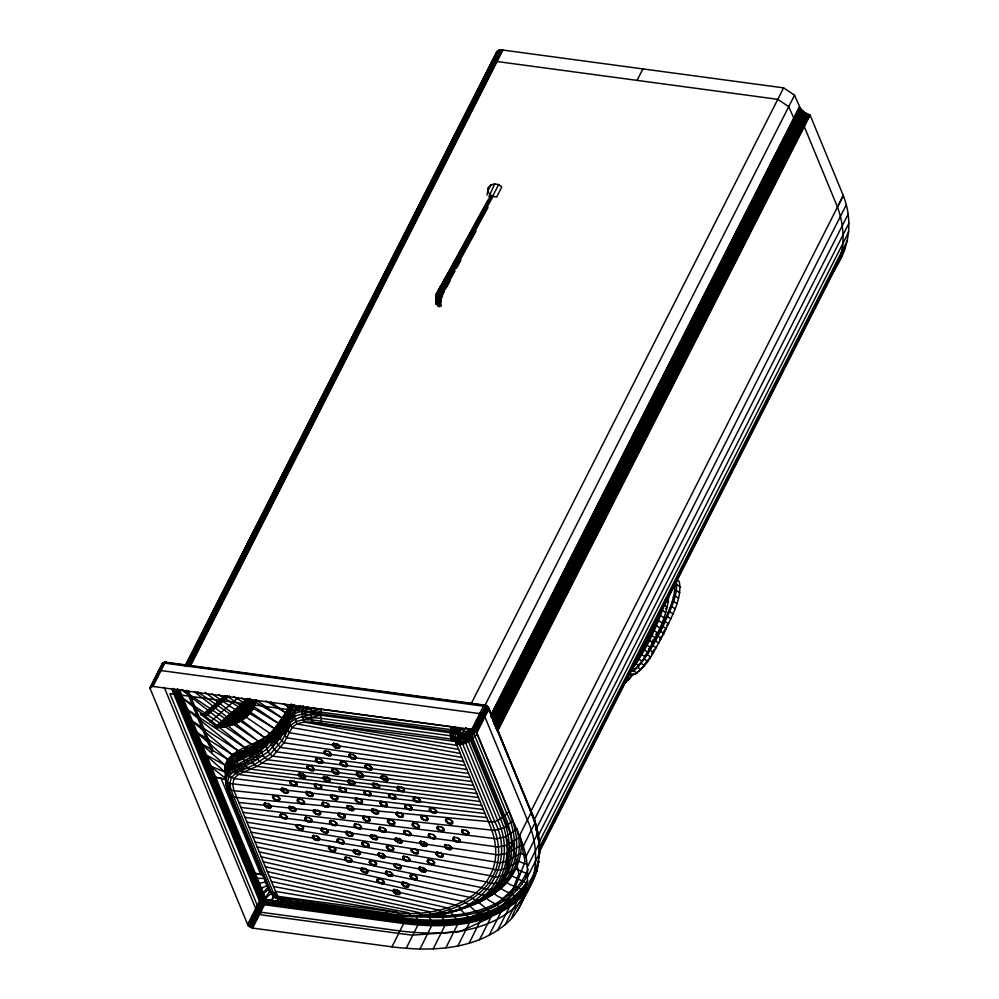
<?xml version="1.0" encoding="UTF-8"?>
<svg xmlns="http://www.w3.org/2000/svg" width="999" height="999" viewBox="0 0 999 999"><rect width="100%" height="100%" fill="white"/><g stroke="black" fill="none" stroke-linecap="round" stroke-linejoin="round"><path stroke-width="1.5" d="M470.204 777.497L276.923 751.922C259.515 737.012 285.002 719.268 289.91 704.819M481.78 805.544L238.299 774.412C227.847 772.452 232.193 761.55 231.768 754.32L190.572 719.904L238.049 750.761C266.533 752.384 279.383 723.651 294.73 705.306M538.811 853.034L836.188 266.845C850.087 245.816 852.622 218.931 843.293 195.579L810.114 115.147L804.744 112.625L800.624 108.941L794.542 95.192L783.603 87.862L502.897 50.062L498.101 50.624L496.191 53.534M460.289 753.458L296.878 723.925L294.405 716.171L296.266 705.806L290.447 709.54L289.186 714.547L289.51 722.789L292.008 727.634L461.938 757.467M521.191 839.185C523.364 863.498 508.716 889.122 485.439 897.527C457.18 915.546 422.177 919.492 389.473 914.909L284.802 900.823L277.135 898.526L273.177 895.866L270.654 892.819L269.967 889.772L268.981 889.809L268.294 888.386L228.646 792.307L226.061 785.164L225.112 765.222C233.017 744.567 262.013 746.453 274.313 728.421L226.798 696.066M450.049 281.131L445.454 289.098L442.969 287.113L439.86 287.275L436.301 294.043L435.701 297.789L437.887 291.296L487.887 200.187M525.861 856.792L537.699 833.466L535.239 822.252L488.711 707.816L486.038 706.418L486.613 705.644L487.537 706.368L487.225 707.679L475.387 731.018L476.848 732.829L519.355 835.876C532.504 864.709 531.193 903.183 505.232 924.574C473.938 950.261 430.344 951.61 391.958 946.852L252.66 928.096L248.102 925.586L150.237 688.848L150.275 687.237L162.113 663.898L164.161 662.325L166.895 662.687L162.737 663.186L162.075 665.509M289.81 712.062C281.768 727.834 270.567 742.307 255.432 751.835C244.068 760.301 220.667 763.76 226.124 782.929L225.175 778.321L227.372 767.794L227.385 759.203L195.28 731.318L231.768 754.32L250.599 751.148L255.919 749.687L266.533 741.733L279.47 727.672L289.81 712.062L300.349 705.606M453.871 741.246L454.607 736.937L458.703 728.196L464.135 730.481L467.819 734.302L502.509 817.182C512.437 839.797 512.774 868.755 495.354 887.886C482.13 902.459 462.912 908.903 444.38 913.76L410.964 916.133L408.379 912.661L273.464 886.438M458.641 749.45L303.933 722.065L301.923 714.16L303.284 706.181L295.629 708.341M466.908 769.48L283.991 742.769C275.487 736.588 279.608 726.211 282.43 718.256L255.806 699.675M465.247 765.484L286.925 737.849C279.046 731.143 283.354 720.891 285.677 712.712L270.667 702.01M284.653 704.145L288.399 706.905C286.551 715.346 282.33 725.474 289.435 732.717L463.598 761.475M483.429 809.552L234.128 778.583L229.033 776.323L226.848 772.289L250.599 760.264L266.82 749.15L279.096 735.439L288.898 719.942L294.405 716.171L301.923 714.16L320.367 715.172L451.785 732.954L458.703 728.196L453.621 727.185L451.511 735.976L452.422 741.046M277.31 895.778L275.637 896.29L275.512 897.601L279.358 899.4L276.423 897.214L273.439 893.106L231.006 790.122L229.758 783.491L231.306 777.734L235.527 773.363L254.308 764.697L270.329 754.133L281.88 740.684L290.572 725.411L295.654 721.678L320.367 715.172L321.403 709.34L453.621 727.185L450.574 729.607L450.324 735.739L451.698 740.946M538.948 857.617L538.886 850.536M526.823 885.913C538.161 869.979 542.957 850.748 537.699 831.705C535.826 824.425 534.115 816.832 530.644 810.189L488.124 707.13L486.038 706.418L485.876 705.306L484.577 705.057L483.553 706.056L471.715 729.382L152.959 686.463L150.275 687.237M480.132 801.535L244.568 771.802C234.503 769.105 237.587 758.328 238.049 750.761L185.864 708.491L245.23 747.951C268.369 745.741 281.855 723.039 291.633 704.357L290.447 709.54M263.274 861.737L456.331 905.194C465.309 913.273 476.798 900.661 485.439 897.527C513.136 880.619 517.769 842.919 504.595 815.309L471.79 735.851L469.917 731.718L466.096 727.659L455.332 741.445L321.815 723.463C311.925 722.09 299.85 719.692 292.008 727.634L283.991 742.769L272.789 756.143L256.893 766.37L238.299 774.412L234.128 778.583L232.642 784.178L233.966 790.696L277.535 896.315L385.839 910.901C442.819 923.251 519.967 891.32 488.386 821.565L455.332 741.445M294.405 716.171L280.207 738.174L268.281 751.748L252.16 762.612L233.267 771.777L229.033 776.323L227.422 782.205L226.885 787.224L228.646 792.307L269.193 890.359L270.654 892.819L272.602 893.63M259.191 851.86L470.916 897.639L475.399 899.949L480.681 899.674C507.679 883.104 513.461 846.365 500.449 819.055L468.506 741.62C465.771 734.09 458.129 730.356 450.574 729.607L320.704 712.112L302.085 711.313L294.468 713.373L288.798 717.132L274.713 737.537L260.964 750.449L249.75 757.804L227.048 770.017C224.325 777.846 225.949 786.85 229.545 794.28L233.803 797.015L236.775 797.539L488.386 821.565C497.077 823.75 503.021 816.495 509.053 811.712L476.086 731.743L466.246 732.342L459.515 739.735L455.556 741.982M278.284 898.351L277.922 901.11L279.395 898.7M631.967 668.418L638.985 659.14L642.295 661.413C653.908 640.297 668.206 617.782 668.818 593.306M632.817 671.415C645.354 659.303 653.309 643.344 661.176 627.996C667.045 613.848 675.786 599.113 674.775 583.503M629.982 671.827L633.716 670.804L637.025 673.076L632.055 674.45L630.207 675.948C647.764 669.492 654.62 648.488 663.935 633.616C670.816 617.157 682.517 599.75 679.258 581.406L677.047 579.895M490.884 184.977L487.899 190.846L489.46 194.068L492.669 196.328L496.678 197.015L501.823 186.863L498.613 184.603L494.605 183.916L490.884 184.977L488.424 187.512L487.025 195.092M478.471 797.527L250.899 769.23C241.234 765.933 243.768 755.519 245.23 747.951L181.156 697.09L251.998 744.767L262.762 741.595M285.015 735.714L288.898 719.942L294.468 713.373M256.131 699.899C252.959 718.406 231.88 728.433 214.947 727.347C219.031 726.922 192.52 709.178 202.872 714.797L225.349 695.716M487.837 190.347L488.424 187.512M488.873 196.903L494.605 183.916M225.175 778.321L227.422 782.205L229.758 783.491L228.584 788.935L229.545 794.28M314.673 707.854L311.7 708.391L311.101 711.088L311.064 717.082L312.587 722.215L456.98 745.441M450.237 732.654L456.106 727.647L452.959 736.388L453.146 741.146M287.749 730.544L289.51 722.789C298.414 716.221 310.115 714.697 320.704 712.112M290.734 704.283C283.291 718.756 274.375 735.301 258.304 741.208C255.182 748.763 253.471 758.915 262.55 763.224L475.162 789.522M536.975 868.056L538.661 860.701C537.574 876.135 527.897 889.397 521.59 903.133M538.661 862.587L538.873 861.675M533.978 876.46L536.638 869.53L536.625 871.453L524.787 894.779M527.684 876.598L539.522 853.258L539.522 851.423M527.36 866.87L539.198 843.531L539.198 841.732L539.522 853.258M536.838 870.529L533.641 878.87L517.245 910.913M473.514 785.514L267.857 759.814C259.178 755.182 260.115 744.767 264.136 737.287L205.294 692.457M450.574 729.607L451.286 726.822M283.516 733.166C285.127 721.353 291.596 710.339 303.284 706.181M487.787 706.593L488.673 709.49L476.848 732.829M227.997 788.898L226.061 785.164L225.861 780.419L227.497 774.45L231.706 769.779L248.252 767.744M255.919 749.687C245.542 758.029 223.776 759.914 225.999 777.322M280.207 738.174L285.264 722.24L289.186 714.547L294.98 710.838L308.179 706.992M241.77 698.139L278.634 723.501L274.812 734.952L270.492 742.145M161.888 664.635L163.299 662.687L166.383 662.212M256.518 747.589C245.442 755.831 223.439 758.091 225.899 776.31L225.112 765.222C232.655 750.224 251.848 750.062 263.449 739.447M663.598 606.306C656.106 629.432 645.067 651.56 630.681 671.191M468.556 773.488L280.657 747.464L276.548 742.956L282.143 727.572M268.356 803.883L264.847 802.996L263.998 805.082L266.77 807.654L270.417 808.154L271.266 806.068L268.494 803.483M276.935 796.403L273.426 795.516L272.577 797.614L275.349 800.187L278.996 800.674L279.857 798.588L277.073 796.016M285.514 788.935L282.018 788.049L281.156 790.134L283.941 792.707L287.575 793.206L288.436 791.121L285.652 788.536M294.093 781.455L290.597 780.569L289.735 782.667L292.52 785.239L296.154 785.726L297.015 783.641L294.23 781.068M284.478 814.684L280.969 813.798L280.12 815.883L282.892 818.456L286.538 818.943L287.387 816.857L284.615 814.285M302.672 773.988L299.176 773.101L298.314 775.187L301.099 777.759L304.732 778.258L305.594 776.161L302.809 773.588M293.057 807.204L289.548 806.318L288.699 808.403L291.471 810.988L295.117 811.475L295.966 809.39L293.194 806.817M311.251 766.508L307.754 765.621L306.893 767.719L309.678 770.291L313.311 770.778L314.173 768.693L311.388 766.121M301.636 799.737L298.127 798.85L297.277 800.936L300.05 803.508L303.696 803.995L304.545 801.91L301.773 799.337M319.842 759.04L316.333 758.154L315.472 760.239L318.256 762.811L321.89 763.311L322.752 761.213L319.967 758.641M310.214 792.257L306.705 791.37L305.856 793.456L308.641 796.041L312.275 796.528L313.137 794.442L310.352 791.87M300.599 825.474L297.09 824.6L296.228 826.685L299.013 829.257L302.66 829.744L303.509 827.659L300.724 825.087M328.421 751.56L324.912 750.674L324.051 752.759L326.835 755.344L330.469 755.831L331.331 753.745L328.546 751.173M318.793 784.777L315.297 783.903L314.435 785.988L317.22 788.561L320.854 789.048L321.715 786.962L318.931 784.39M309.178 818.006L305.669 817.12L304.82 819.205L307.592 821.79L311.238 822.277L312.088 820.191L309.315 817.607M337 744.093L333.491 743.206L332.63 745.291L335.414 747.864L339.061 748.363L339.91 746.265L337.125 743.693M327.372 777.309L323.876 776.423L323.014 778.508L325.799 781.093L329.433 781.58L330.294 779.495L327.51 776.922M317.757 810.526L314.248 809.652L313.399 811.737L316.171 814.31L319.817 814.797L320.667 812.711L317.894 810.139M335.951 769.829L332.455 768.955L331.593 771.041L334.378 773.613L338.012 774.1L338.873 772.015L336.089 769.442M326.336 803.059L322.827 802.172L321.978 804.257L324.75 806.842L328.396 807.329L329.245 805.244L326.473 802.659M316.72 836.275L313.211 835.401L312.35 837.487L315.135 840.059L318.768 840.546L319.63 838.461L316.845 835.888M344.543 762.362L341.034 761.475L340.172 763.561L342.957 766.146L346.591 766.633L347.452 764.547L344.667 761.975M334.915 795.579L331.406 794.704L330.557 796.79L333.341 799.362L336.975 799.849L337.837 797.764L335.052 795.192M325.299 828.808L321.79 827.921L320.929 830.007L323.713 832.579L327.347 833.079L328.209 830.993L325.424 828.408M353.122 754.882L349.613 754.008L348.751 756.093L351.536 758.666L355.169 759.153L356.031 757.067L353.246 754.495M343.494 788.111L339.997 787.224L339.136 789.31L341.92 791.895L345.554 792.382L346.416 790.296L343.631 787.712M333.878 821.328L330.369 820.454L329.508 822.539L332.292 825.112L335.939 825.599L336.788 823.513L334.016 820.941M352.073 780.631L348.576 779.757L347.714 781.842L350.499 784.415L354.133 784.902L354.995 782.816L352.21 780.244M342.457 813.86L338.948 812.974L338.099 815.059L340.871 817.632L344.518 818.131L345.367 816.046L342.595 813.461M332.829 847.077L329.333 846.19L328.471 848.288L331.256 850.861L334.89 851.348L335.751 849.262L332.967 846.69M360.651 773.164L357.155 772.277L356.293 774.362L359.078 776.947L362.712 777.434L363.574 775.349L360.789 772.764M351.036 806.38L347.527 805.506L346.678 807.592L349.45 810.164L353.097 810.651L353.946 808.566L351.173 805.993M341.421 839.61L337.912 838.723L337.05 840.808L339.835 843.381L343.469 843.88L344.33 841.782L341.546 839.21M369.23 765.684L365.734 764.809L364.872 766.895L367.657 769.467L371.291 769.954L372.152 767.869L369.368 765.296M359.615 798.913L356.106 798.026L355.257 800.112L358.029 802.684L361.675 803.184L362.537 801.098L359.752 798.513M350 832.13L346.491 831.243L345.629 833.328L348.414 835.913L352.048 836.4L352.909 834.315L350.125 831.742M368.194 791.433L364.697 790.559L363.836 792.644L366.621 795.216L370.254 795.704L371.116 793.618L368.331 791.046M358.579 824.662L355.07 823.775L354.208 825.861L356.993 828.433L360.639 828.933L361.488 826.835L358.716 824.262M348.951 857.879L345.454 856.992L344.593 859.078L347.377 861.662L351.011 862.149L351.873 860.064L349.088 857.492M376.773 783.965L373.276 783.079L372.415 785.164L375.199 787.736L378.833 788.236L379.695 786.151L376.91 783.566M367.157 817.182L363.648 816.295L362.799 818.381L365.572 820.966L369.218 821.453L370.067 819.367L367.295 816.795M357.53 850.399L354.033 849.525L353.171 851.61L355.956 854.182L359.59 854.669L360.452 852.584L357.667 850.012M385.352 776.485L381.855 775.599L380.994 777.697L383.778 780.269L387.412 780.756L388.274 778.671L385.489 776.098M375.736 809.714L372.227 808.828L371.378 810.913L374.15 813.486L377.797 813.985L378.646 811.887L375.874 809.315M366.121 842.931L362.612 842.045L361.75 844.13L364.535 846.715L368.169 847.202L369.031 845.117L366.246 842.544M384.315 802.234L380.806 801.348L379.957 803.433L382.729 806.018L386.376 806.505L387.237 804.42L384.453 801.847M374.7 835.451L371.191 834.577L370.329 836.663L373.114 839.235L376.748 839.722L377.61 837.637L374.825 835.064M365.072 868.68L361.576 867.794L360.714 869.879L363.499 872.464L367.132 872.951L367.994 870.866L365.209 868.281M392.894 794.767L389.398 793.88L388.536 795.966L391.321 798.538L394.955 799.025L395.816 796.94L393.032 794.367M383.279 827.984L379.77 827.097L378.908 829.182L381.693 831.767L385.339 832.254L386.188 830.169L383.404 827.597M373.651 861.2L370.154 860.326L369.293 862.412L372.078 864.984L375.711 865.471L376.573 863.386L373.788 860.813M401.473 787.287L397.977 786.4L397.115 788.486L399.9 791.071L403.534 791.558L404.395 789.472L401.61 786.9M391.858 820.504L388.349 819.63L387.5 821.715L390.272 824.287L393.918 824.774L394.767 822.689L391.995 820.117M382.23 853.733L378.733 852.846L377.872 854.932L380.656 857.517L384.29 858.004L385.152 855.918L382.367 853.333M400.437 813.036L396.928 812.15L396.079 814.235L398.851 816.82L402.497 817.307L403.346 815.221L400.574 812.637M390.821 846.253L387.312 845.379L386.451 847.464L389.235 850.037L392.869 850.524L393.731 848.438L390.946 845.866M381.193 879.482L377.684 878.596L376.835 880.681L379.62 883.253L383.254 883.753L384.116 881.667L381.331 879.083M409.016 805.556L405.507 804.682L404.657 806.767L407.43 809.34L411.076 809.827L411.925 807.741L409.153 805.169M399.4 838.785L395.891 837.899L395.03 839.984L397.814 842.569L401.448 843.056L402.31 840.971L399.525 838.386M389.772 872.002L386.276 871.128L385.414 873.213L388.199 875.786L391.833 876.273L392.694 874.187L389.91 871.615M417.594 798.089L414.086 797.202L413.236 799.287L416.021 801.872L419.655 802.359L420.517 800.274L417.732 797.689M407.979 831.305L404.47 830.431L403.608 832.517L406.393 835.089L410.04 835.576L410.889 833.491L408.104 830.918M398.351 864.535L394.855 863.648L393.993 865.733L396.778 868.306L400.412 868.805L401.273 866.72L398.489 864.135M416.558 823.838L413.049 822.951L412.2 825.037L414.972 827.622L418.618 828.109L419.468 826.023L416.695 823.438M406.93 857.055L403.434 856.18L402.572 858.266L405.357 860.838L408.991 861.325L409.852 859.24L407.068 856.667M397.315 890.284L393.806 889.397L392.957 891.483L395.729 894.055L399.375 894.555L400.224 892.457L397.452 889.884M425.137 816.358L421.628 815.484L420.779 817.569L423.551 820.142L427.197 820.629L428.047 818.543L425.274 815.971M415.509 849.587L412.013 848.7L411.151 850.786L413.936 853.358L417.57 853.858L418.431 851.772L415.646 849.187M405.894 882.804L402.385 881.917L401.536 884.003L404.32 886.588L407.954 887.075L408.816 884.989L406.031 882.417M433.716 808.89L430.207 808.004L429.358 810.089L432.13 812.662L435.776 813.161L436.625 811.076L433.853 808.491M424.1 842.107L420.591 841.22L419.73 843.318L422.515 845.891L426.148 846.378L427.01 844.292L424.225 841.72M414.473 875.336L410.976 874.45L410.114 876.535L412.899 879.108L416.533 879.607L417.395 877.509L414.61 874.937M432.679 834.64L429.17 833.753L428.309 835.838L431.093 838.411L434.727 838.91L435.589 836.825L432.804 834.24M423.052 867.856L419.555 866.97L418.693 869.055L421.478 871.64L425.112 872.127L425.974 870.042L423.189 867.469M441.258 827.16L437.749 826.273L436.888 828.371L439.672 830.943L443.319 831.43L444.168 829.345L441.396 826.772M431.63 860.389L428.134 859.502L427.272 861.588L430.057 864.16L433.691 864.647L434.553 862.562L431.768 859.989M449.837 819.692L446.328 818.805L445.479 820.891L448.251 823.463L451.898 823.963L452.747 821.877L449.975 819.292M440.209 852.909L436.713 852.022L435.851 854.108L438.636 856.692L442.27 857.179L443.131 855.094L440.347 852.522M448.801 845.441L445.292 844.555L444.43 846.64L447.215 849.212L450.849 849.699L451.71 847.614L448.926 845.042M457.38 837.961L453.871 837.075L453.009 839.16L455.794 841.745L459.428 842.232L460.289 840.147L457.505 837.574M465.959 830.494L462.45 829.607L461.588 831.692L464.373 834.265L468.019 834.752L468.868 832.666L466.096 830.094M273.102 896.203L271.691 900.274L274.5 896.965M637.125 660.639L650.049 637.025L660.514 611.775L662.362 610.277L665.671 612.549M272.552 747.489L278.609 732.679M276.423 893.618L270.954 891.982L268.294 888.386L269.056 887.961L268.981 889.809L271.74 894.292L274.625 896.69L277.135 898.526L278.259 896.415M227.372 767.794L225.749 771.615L226.049 777.122M454.607 741.345L461.451 729.133L453.621 733.441L451.785 732.954M266.77 807.654L267.195 806.705M275.349 800.187L275.774 799.225M283.941 792.707L284.353 791.757M292.52 785.239L292.932 784.277M282.892 818.456L283.316 817.507M301.099 777.759L301.511 776.81M291.471 810.988L291.895 810.027M309.678 770.291L310.102 769.33M300.05 803.508L300.474 802.559M318.256 762.811L318.681 761.862M308.641 796.041L309.053 795.079M326.835 755.344L327.26 754.382M299.013 829.257L299.438 828.296M317.22 788.561L317.632 787.612M335.414 747.864L335.839 746.915M307.592 821.79L308.017 820.828M325.799 781.093L326.211 780.132M316.171 814.31L316.596 813.348M334.378 773.613L334.802 772.652M324.75 806.842L325.174 805.881M342.957 766.146L343.381 765.184M315.135 840.059L315.559 839.098M333.341 799.362L333.753 798.401M351.536 758.666L351.96 757.704M323.713 832.579L324.138 831.63M341.92 791.895L342.332 790.933M332.292 825.112L332.717 824.15M350.499 784.415L350.911 783.453M340.871 817.632L341.296 816.683M359.078 776.947L359.49 775.986M331.256 850.861L331.68 849.899M349.45 810.164L349.875 809.202M367.657 769.467L368.082 768.506M339.835 843.381L340.259 842.432M358.029 802.684L358.454 801.735M348.414 835.913L348.838 834.952M366.621 795.216L367.033 794.255M356.993 828.433L357.417 827.484M375.199 787.736L375.612 786.787M347.377 861.662L347.789 860.701M365.572 820.966L365.996 820.004M383.778 780.269L384.19 779.307M355.956 854.182L356.381 853.233M374.15 813.486L374.575 812.537M364.535 846.715L364.96 845.753M382.729 806.018L383.154 805.057M373.114 839.235L373.539 838.273M391.321 798.538L391.733 797.589M363.499 872.464L363.911 871.503M381.693 831.767L382.118 830.806M399.9 791.071L400.312 790.109M372.078 864.984L372.49 864.023M390.272 824.287L390.696 823.326M380.656 857.517L381.081 856.555M398.851 816.82L399.275 815.858M389.235 850.037L389.66 849.075M407.43 809.34L407.854 808.378M379.62 883.253L380.032 882.304M397.814 842.569L398.239 841.608M416.021 801.872L416.433 800.911M388.199 875.786L388.611 874.824M406.393 835.089L406.818 834.128M396.778 868.306L397.19 867.357M414.972 827.622L415.397 826.66M405.357 860.838L405.781 859.877M423.551 820.142L423.976 819.18M395.729 894.055L396.153 893.106M413.936 853.358L414.36 852.409M432.13 812.662L432.555 811.712M404.32 886.588L404.732 885.626M422.515 845.891L422.939 844.929M412.899 879.108L413.311 878.158M431.093 838.411L431.518 837.462M421.478 871.64L421.89 870.678M439.672 830.943L440.097 829.982M430.057 864.16L430.469 863.211M448.251 823.463L448.676 822.514M438.636 856.692L439.061 855.731M447.215 849.212L447.639 848.263M455.794 841.745L456.218 840.783M464.373 834.265L464.797 833.316M414.435 916.083C454.957 920.554 508.329 914.872 528.146 873.576M424.1 915.571C462.562 918.368 512.062 909.215 528.084 869.118M286.626 714.572L271.191 744.842M282.342 724.949L286.026 717.082M443.931 292.145L442.232 290.322L438.686 290.11L436.326 294.468M651.56 642.944L653.358 639.298M662.687 633.915L664.485 630.269L666.333 628.771L663.024 626.485L661.176 627.996M227.61 765.609L225.712 769.442L226.386 777.172M832.629 272.552C846.103 253.546 845.229 228.134 837.474 207.043L843.281 195.542M846.203 205.007L533.841 820.753M848.089 214.261L535.726 829.994M848.938 223.227L537.999 836.188M848.763 231.868L539.223 842.057M847.539 240.135L538.698 848.938M834.502 268.594L837.087 263.474M845.279 247.977L539.26 851.21M150.062 687.974L162.725 663.373L164.798 663.136L484.827 706.355L488.673 709.49L531.193 812.549L535.027 823.114L539.198 843.531M150.237 688.848L154.271 680.893M151.811 686.438L163.649 663.111L164.897 662.112L485.139 705.132L487.2 706.643M152.959 686.463L164.798 663.136L165.834 662.125L166.546 662.674M185.464 665.297L496.878 51.598M185.414 665.696L497.302 51.161M185.439 666.495L497.814 50.787M185.727 666.333L498.101 50.624M186.039 666.196L498.401 50.474M186.363 666.058L498.738 50.35M186.713 665.946L499.088 50.237M187.075 665.858L499.45 50.137M187.462 665.784L499.837 50.062M187.862 665.721L500.237 50.012M188.274 665.684L500.649 49.975M188.699 665.671L501.073 49.95M189.148 665.671L501.51 49.95M189.598 665.684L501.973 49.962M189.748 666.321L502.435 50M190.534 665.771L502.897 50.062M492.669 196.328L498.613 184.603M637.062 80.382L642.881 68.906M247.54 924.662L259.365 901.335L263.361 899.225L403.883 918.069C446.89 923.551 502.06 920.766 527.909 880.356M248.102 925.586L260.527 901.41L264.598 899.312L272.19 892.394M248.988 926.473L260.826 903.146L264.598 899.312L270.017 890.596M250.125 927.234L264.598 899.312L177.622 688.523M251.386 927.796L263.224 904.457L264.598 899.312L264.498 904.769L252.66 928.096M471.241 703.571L783.603 87.862M484.99 705.344L794.542 95.192M471.715 729.382L472.989 729.695L485.876 705.306M475.387 731.018L474.25 730.257L486.613 705.644M476.273 731.905L488.111 708.566L488.261 707.08L487.275 706.081L486.038 706.418M491.246 714.322L799.4 106.943M490.709 716.046L799.55 107.28M490.884 716.383L799.737 107.605M491.083 716.708L799.937 107.942M491.296 717.045L800.149 108.279L798.376 108.142M491.533 717.382L800.374 108.604M491.783 717.707L800.624 108.941M492.045 718.044L800.898 109.266M492.332 718.368L801.173 109.603M492.619 718.693L801.473 109.927M492.932 719.018L801.785 110.24M493.269 719.33L802.11 110.564M492.894 721.028L802.447 110.877M493.256 721.34L802.796 111.189M494.318 720.254L803.171 111.488M493.993 721.94L803.546 111.788M493.681 723.626L803.933 112.075M494.08 723.9L804.332 112.35M494.48 724.175L804.744 112.625M494.905 724.437L805.157 112.899L803.958 113.474M495.329 724.7L805.581 113.149M495.054 726.335L806.018 113.399M496.203 725.187L806.455 113.636M495.941 726.797L806.905 113.861L805.319 114.298M495.691 728.408L807.354 114.086M496.141 728.621L807.804 114.286M496.603 728.808L808.266 114.485M497.065 728.995L808.728 114.673M496.815 730.556L809.19 114.848L807.716 115.484M497.277 730.719L809.652 114.997M497.739 730.868L810.114 115.147M391.958 946.852L404.145 922.552L404.208 919.018L402.697 915.633M406.168 948.376L418.356 924.075L418.219 920.516L415.596 915.858M419.955 949.05L432.117 924.737L431.793 921.178L427.809 915.259M433.216 948.875L445.367 924.562L444.855 921.016L438.948 913.436M445.879 947.851L458.017 923.538L457.33 920.004L449.687 911.4M457.867 945.978L469.992 921.677L469.143 918.156L459.602 908.603M530.931 811.288L843.293 195.579M519.355 835.876L531.193 812.549L531.231 810.876M469.105 943.281L481.218 918.98L480.219 915.496L469.705 906.043M523.189 846.44L535.239 822.252L531.118 811.5M479.52 939.772L491.358 916.433L491.558 914.335L489.572 911.138L478.009 901.935L473.988 903.283M489.06 935.464L500.886 912.124C501.935 904.495 490.134 902.959 486.588 898.051L463.174 907.929M497.639 930.394L509.478 907.055C510.314 899.3 498.051 898.313 494.33 893.481L477.959 901.96M547.914 833.491L549.325 830.718M554.969 819.605L558.491 812.662M559.902 809.877L565.534 798.763M566.945 795.991L570.466 789.048M583.866 762.649L587.387 755.706M590.909 748.763L594.43 741.82M597.951 734.864L604.295 722.364M614.872 701.535L616.271 698.751M621.915 687.637L623.326 684.864M626.848 677.921L632.479 666.808M633.89 664.023L640.234 651.523M650.811 630.694L652.222 627.909M657.854 616.795L661.375 609.852M662.787 607.08L668.431 595.966M669.829 593.181L673.363 586.238M688.86 555.681L690.272 552.897M693.793 545.953L697.314 539.01M700.836 532.067L709.302 515.397M717.757 498.726L719.168 495.954M724.799 484.84L726.211 482.055M729.732 475.112L735.376 463.998M736.787 461.226L743.119 448.726M753.696 427.884L755.107 425.112M760.739 413.998L764.26 407.055M767.794 400.099L771.315 393.156M772.726 390.384L777.659 380.656M791.745 352.872L793.156 350.1M796.678 343.156L800.211 336.213M803.733 329.258L812.187 312.587M820.641 295.929L822.052 293.144M827.684 282.03L829.095 279.258M505.232 924.574L517.07 901.248C517.707 893.406 505.057 892.981 501.161 888.248C493.668 891.208 484.977 898.625 477.023 892.969L257.155 846.927M511.775 918.069C516.333 903.408 528.596 891.77 533.441 877.846M661.463 636.326L659.59 639.909L661.438 638.411L658.129 636.138L656.281 637.637M441.446 285.19L448.139 273.002M490.659 195.841L442.282 283.916C437.849 290.234 434.203 298.376 437.637 305.994M491.383 195.754L443.007 283.828C438.274 290.347 434.865 298.963 438.798 306.743L441.408 305.819M492.232 195.866L443.868 283.941C439.21 290.309 435.801 298.726 439.66 306.356C437.799 298.476 439.71 290.559 444.755 284.24L493.119 196.166M488.012 207.48L445.591 284.703C440.746 290.796 438.661 298.401 440.559 306.031L439.398 302.772L435.989 304.37L435.664 297.415L438.186 296.253L441.758 297.153L443.906 291.671M476.073 231.081L441.508 293.481L441.021 302.697L439.398 302.772M455.007 271.016L442.095 293.856L441.183 299.8L437.949 299.588L435.464 301.186M456.493 268.306L460.951 260.177M202.872 714.797L224.538 696.153M654.333 649.3L651.56 653.883L653.408 652.384L650.099 650.099L648.251 651.61M439.585 288.212L442.282 283.916L445.591 284.703L447.077 286.551M277.148 728.034L285.677 712.712L265.771 700.961M837.724 262.2L842.007 255.344M276.348 730.319L285.027 715.184L288.399 706.905L283.042 703.771M275.524 732.604C282.555 724.1 284.84 712.886 291.633 704.357M270.517 739.585L266.021 746.49L260.851 748.001M438.136 290.422L437.887 291.296M644.055 664.884L650.524 656.88L647.215 654.595L645.354 656.106M273.576 730.631L278.634 723.501L233.554 696.465M272.802 732.841L282.43 718.256L249.163 698.438M285.477 719.592L289.186 714.547M277.085 895.241L274.9 895.391L274.201 896.328L274.887 897.427L283.404 900.324L388.074 914.41L411.551 916.133M293.182 704.819C284.528 713.136 282.405 725.736 274.812 734.952L275.299 740.271L276.548 742.956M526.735 886.912C498.451 923.288 446.441 925.399 404.37 920.166L265.085 901.41L262.425 899.949L175.474 689.472M527.31 887.974C498.888 924.525 446.628 926.635 404.358 921.39L265.06 902.634L261.388 900.611L173.714 688.486M527.484 889.023C498.976 925.686 446.553 927.809 404.145 922.552L264.86 903.795L260.527 901.41L172.777 689.148M466.246 732.342L468.331 729.607L472.052 729.208L506.768 813.486C526.223 849.687 506.68 898.426 465.384 906.93M268.506 886.275L262.425 894.068L268.631 889.56M257.118 745.479C245.604 753.408 220.142 757.529 226.261 776.585M472.052 729.208L463.299 739.185L455.769 742.519M631.331 676.036L627.896 680.044L633.191 674.525M635.164 674.587L644.305 665.496L640.996 663.224L639.148 664.722M226.848 772.289L230.969 767.519L246.041 765.808M476.086 731.743C470.317 736.862 465.234 745.391 456.218 743.593M475.137 729.258C469.43 734.577 465.097 743.768 455.994 743.056M633.716 670.804C646.828 658.628 654.944 642.207 663.024 626.485C668.868 611.937 678.558 596.64 676.286 580.569M456.443 744.13C465.122 746.303 471.078 739.06 477.097 734.277M164.823 662.662L166.259 662.762M203.858 716.121L226.96 695.991M205.107 716.982L229.383 695.828M210.027 722.165L237.874 697.901M227.422 782.205L228.584 788.935L231.318 795.891L270.954 891.982L275.512 897.601L277.535 896.315M675.461 586.363L677.322 584.852L680.631 587.137M674.637 592.007L676.485 590.509L679.807 592.782M673.276 597.452L675.124 595.941L678.446 598.226M671.628 602.747L673.488 601.248L676.798 603.521M665.471 608.753L667.32 607.255L664.01 604.969M658.666 616.982L660.526 615.471L663.836 617.744M669.792 607.954L671.64 606.443L674.949 608.716M656.68 622.09L658.541 620.591L661.85 622.864M667.807 613.061L669.655 611.563L672.964 613.836M654.57 627.135L656.43 625.624L659.74 627.909M665.696 618.106L667.544 616.595L670.866 618.881M652.359 632.105L654.22 630.606L657.529 632.879L655.669 634.39M663.486 623.076L665.334 621.578L668.643 623.851L666.795 625.362M650.049 637.025L651.91 635.514L655.219 637.799M647.652 641.882L649.5 640.371L652.809 642.644M658.766 632.842L660.626 631.343L663.935 633.616M645.154 646.665L647.015 645.167L650.324 647.439L648.463 648.95M642.582 651.398L644.43 649.887L647.739 652.172M653.696 642.369L655.556 640.859L658.865 643.144M639.897 656.056L641.758 654.557L645.067 656.83M651.023 647.027L652.871 645.516L656.193 647.802M634.24 665.134L636.088 663.623L639.397 665.908M642.332 660.489L644.193 658.978L647.502 661.263L645.654 662.762M635.714 668.743L637.562 667.232L640.871 669.505L639.023 671.016M625.898 682.117L624.05 683.616L629.757 678.546L627.547 677.022M302.884 719.779L311.651 719.879L453.983 739.397L460.152 736.051L473.888 733.753M240.859 807.417L496.69 838.81L505.831 836.663L517.282 828.77M201.736 715.109L202.51 714.547M509.053 811.712L512.462 821.128L503.646 827.934L494.567 830.419L238.811 802.472M279.72 896.602L280.756 899.662L284.278 900.062L282.205 900.074L280.444 896.702M231.656 760.751L227.71 763.436L225.712 769.442L225.899 776.31M242.894 812.349L497.839 846.99L507.005 845.191L518.656 837.799L517.507 830.281M231.818 758.578L227.635 761.3L225.512 767.307L226.323 776.885M291.046 706.98L294.543 704.707M269.193 890.359L269.917 891.408M521.391 845.029L507.155 853.446L498.026 854.907L244.93 817.294M333.678 746.703L334.665 746.128M325.1 754.183L326.086 753.596M316.521 761.65L317.495 761.076M307.942 769.13L308.916 768.543M299.363 776.598L300.337 776.023M290.771 784.078L291.758 783.491M282.193 791.545L283.179 790.971M273.614 799.025L274.6 798.438M265.035 806.493L266.021 805.918M349.8 757.504L350.786 756.917M341.221 764.972L342.195 764.397M332.642 772.452L333.616 771.865M324.063 779.919L325.037 779.345M315.472 787.399L316.458 786.812M306.893 794.867L307.879 794.292M298.314 802.347L299.3 801.76M289.735 809.814L290.721 809.24M281.156 817.294L282.143 816.707M365.921 768.306L366.895 767.719M357.342 775.773L358.316 775.199M348.763 783.253L349.737 782.667M340.172 790.721L341.159 790.147M331.593 798.201L332.58 797.614M323.014 805.669L324.001 805.094M314.435 813.149L315.422 812.562M305.856 820.616L306.843 820.042M297.277 828.096L298.264 827.509M382.043 779.108L383.017 778.521M373.451 786.575L374.438 786.001M364.872 794.055L365.859 793.468M356.293 801.523L357.28 800.948M347.714 809.003L348.701 808.416M339.136 816.47L340.122 815.896M330.557 823.95L331.543 823.363M321.978 831.418L322.964 830.843M313.399 838.898L314.385 838.311M398.151 789.897L399.138 789.322M389.573 797.377L390.559 796.79M380.994 804.857L381.98 804.27M372.415 812.324L373.401 811.75M363.836 819.804L364.822 819.217M355.257 827.272L356.243 826.697M346.678 834.752L347.664 834.165M338.099 842.219L339.086 841.645M329.52 849.699L330.494 849.113M414.273 800.699L415.259 800.124M405.694 808.179L406.68 807.592M397.115 815.646L398.102 815.072M388.536 823.126L389.523 822.539M379.957 830.594L380.944 830.019M371.378 838.074L372.365 837.487M362.799 845.541L363.773 844.967M354.22 853.021L355.194 852.434M345.642 860.489L346.616 859.914M430.394 811.5L431.381 810.926M421.815 818.98L422.802 818.393M413.236 826.448L414.223 825.873M404.657 833.928L405.644 833.341M396.079 841.395L397.065 840.821M387.5 848.875L388.474 848.288M378.921 856.343L379.895 855.768M370.342 863.823L371.316 863.236M361.75 871.29L362.737 870.716M446.516 822.302L447.502 821.727M437.937 829.782L438.923 829.195M429.358 837.249L430.344 836.675M420.779 844.729L421.765 844.143M412.2 852.197L413.174 851.623M403.621 859.677L404.595 859.09M395.042 867.144L396.016 866.57M386.451 874.625L387.437 874.038M377.872 882.092L378.858 881.518M462.637 833.104L463.623 832.517M454.058 840.571L455.044 839.997M445.479 848.051L446.466 847.464M436.9 855.519L437.874 854.944M428.321 862.999L429.295 862.412M419.73 870.466L420.716 869.892M411.151 877.946L412.137 877.372M402.572 885.426L403.559 884.839M393.993 892.894L394.98 892.319M482.554 899.999C512.112 886.887 523.663 850.386 512.462 821.128M246.965 822.227L494.405 861.85C504.158 865.221 512.475 857.504 520.616 853.421L526.161 855.244M162.525 663.885L163.486 663.348M528.384 865.034L518.781 861.413C510.689 865.271 502.26 872.726 492.757 868.98L249.001 827.172M453.621 733.441L455.669 734.078L459.627 732.042M458.379 909.889L448.701 912.274L456.181 910.988L475.611 903.021M201.286 714.922L202.335 714.422M260.264 888.81L267.757 885.239M227.497 774.45L233.267 771.777L241.845 770.529M453.983 739.397L455.244 739.834L458.216 738.461L471.79 735.851M455.669 734.078L457.892 734.952L462.175 733.316M301.923 714.16L311.101 711.088L321.403 709.34L311.7 708.391L302.647 708.741M466.858 905.981L476.161 902.859M464.885 906.88C496.178 900.037 523.713 871.378 518.656 837.799M302.085 711.313L311.7 708.391M286.226 900.399L283.404 900.324L281.169 896.802M390.896 914.497L388.074 914.41L385.839 910.901M200.899 714.66L202.148 714.297M260.964 750.449L231.855 756.43L227.385 759.203L199.987 742.732L225.112 765.222L204.695 754.145L225.012 772.102L209.403 765.559L224.738 777.709M402.834 915.746L399.675 915.633L397.29 912.124L275.499 891.37M258.092 883.553L266.308 881.83M231.381 762.949L237.063 761.775M455.244 739.834L459.515 739.735L462.762 744.08L494.717 821.515C515.784 862.337 486.038 908.266 442.232 913.311L438.898 910.189L267.345 871.615M261.8 753.021L237.612 757.279M263.299 755.556L249.75 757.804L251.998 744.767L181.319 689.485M456.181 910.988L451.548 910.963L447.939 908.016L265.309 866.682M231.056 765.184L252.16 762.612L256.893 766.37L476.823 793.531M457.892 734.952L463.299 739.185L472.639 737.874M470.566 739.747L464.385 740.646L463.299 739.185M257.917 759.178L243.606 761.138M237.337 759.502L243.531 758.753M200.624 714.335L201.96 714.185M464.385 740.646L465.259 741.982L468.506 741.62M332.63 745.291L333.953 745.167M324.051 752.759L325.374 752.647M348.751 756.093L350.075 755.968M315.472 760.239L316.795 760.114M340.172 763.561L341.496 763.436M306.893 767.719L308.216 767.594M364.872 766.895L366.196 766.77M331.593 771.041L332.917 770.916M298.314 775.187L299.638 775.062M356.293 774.362L357.617 774.237M323.014 778.508L324.338 778.383M289.735 782.667L291.059 782.542M380.994 777.697L382.317 777.572M347.714 781.842L349.038 781.717M314.435 785.988L315.759 785.863M281.156 790.134L282.48 790.009M372.415 785.164L373.738 785.039M339.136 789.31L340.459 789.185M305.856 793.456L307.18 793.331M272.577 797.614L273.901 797.489M397.115 788.486L398.439 788.373M363.836 792.644L365.159 792.519M330.557 796.79L331.88 796.665M297.277 800.936L298.589 800.811M263.998 805.082L265.309 804.957M388.536 795.966L389.86 795.841M355.257 800.112L356.581 799.987M321.978 804.257L323.289 804.133M288.699 808.403L290.01 808.278M413.236 799.287L414.56 799.163M379.957 803.433L381.281 803.321M346.678 807.592L347.989 807.467M313.399 811.737L314.71 811.613M280.12 815.883L281.431 815.758M404.657 806.767L405.969 806.643M371.378 810.913L372.689 810.788M338.099 815.059L339.41 814.934M304.82 819.205L306.131 819.08M429.358 810.089L430.669 809.964M396.079 814.235L397.39 814.11M362.799 818.381L364.111 818.268M329.508 822.539L330.831 822.414M296.228 826.685L297.552 826.56M420.779 817.569L422.09 817.444M387.5 821.715L388.811 821.59M354.208 825.861L355.532 825.736M320.929 830.007L322.252 829.882M445.479 820.891L446.79 820.766M412.2 825.037L413.511 824.912M378.908 829.182L380.232 829.058M345.629 833.328L346.953 833.216M312.35 837.487L313.674 837.362M436.888 828.371L438.211 828.246M403.608 832.517L404.932 832.392M370.329 836.663L371.653 836.538M337.05 840.808L338.374 840.683M461.588 831.692L462.912 831.568M428.309 835.838L429.632 835.713M395.03 839.984L396.353 839.859M361.75 844.13L363.074 844.005M328.471 848.288L329.795 848.163M453.009 839.16L454.333 839.035M419.73 843.318L421.054 843.193M386.451 847.464L387.774 847.339M353.171 851.61L354.495 851.485M444.43 846.64L445.754 846.515M411.151 850.786L412.475 850.661M377.872 854.932L379.195 854.807M344.593 859.078L345.916 858.953M435.851 854.108L437.175 853.995M402.572 858.266L403.896 858.141M369.293 862.412L370.617 862.287M427.272 861.588L428.596 861.463M393.993 865.733L395.317 865.609M360.714 869.879L362.038 869.754M418.693 869.055L420.017 868.943M385.414 873.213L386.738 873.089M410.114 876.535L411.438 876.41M376.835 880.681L378.159 880.556M401.536 884.003L402.859 883.89M392.957 891.483L394.268 891.358M456.555 740.309L457.342 741.233L460.664 740.996M438.399 913.948L446.603 913.386C441.171 913.386 432.53 918.68 429.245 911.7L269.38 876.56M275.637 896.29L273.177 895.866L272.64 894.929M338.174 744.879L338.873 744.854M329.595 752.347L330.294 752.334M354.295 755.681L354.995 755.656M321.016 759.827L321.703 759.802M345.716 763.149L346.403 763.136M312.437 767.294L313.124 767.282M370.417 766.47L371.104 766.458M337.138 770.629L337.824 770.604M303.858 774.774L304.545 774.749M361.838 773.95L362.525 773.938M328.546 778.096L329.245 778.084M386.538 777.272L387.225 777.259M295.267 782.242L295.966 782.229M353.246 781.418L353.946 781.405M319.967 785.576L320.667 785.551M377.947 784.752L378.646 784.739M286.688 789.722L287.387 789.697M344.667 788.898L345.367 788.885M402.647 788.074L403.346 788.061M311.388 793.044L312.088 793.031M369.368 792.219L370.067 792.207M278.109 797.19L278.808 797.177M336.089 796.365L336.788 796.353M394.068 795.554L394.767 795.529M302.809 800.524L303.509 800.499M360.789 799.699L361.488 799.687M418.768 798.875L419.468 798.863M269.53 804.67L270.23 804.645M327.51 803.845L328.209 803.833M385.489 803.021L386.188 803.009M294.23 807.991L294.93 807.979M352.21 807.167L352.909 807.155M410.189 806.355L410.889 806.33M318.931 811.313L319.63 811.3M376.91 810.501L377.61 810.476M434.89 809.677L435.589 809.665M285.652 815.471L286.351 815.446M343.631 814.647L344.33 814.635M401.61 813.823L402.31 813.81M310.352 818.793L311.051 818.78M368.331 817.969L369.031 817.956M426.311 817.145L427.01 817.132M335.052 822.115L335.751 822.102M393.032 821.303L393.731 821.278M451.011 820.479L451.71 820.454M301.773 826.26L302.472 826.248M359.752 825.449L360.452 825.424M417.732 824.625L418.431 824.612M326.473 829.595L327.173 829.582M384.453 828.77L385.152 828.758M442.432 827.946L443.131 827.934M351.173 832.916L351.873 832.904M409.153 832.092L409.852 832.08M467.132 831.28L467.832 831.255M317.894 837.062L318.594 837.05M375.874 836.25L376.573 836.225M433.853 835.426L434.553 835.401M342.595 840.396L343.294 840.371M400.574 839.572L401.273 839.56M458.553 838.748L459.253 838.735M367.295 843.718L367.994 843.705M425.274 842.894L425.974 842.881M334.016 847.864L334.702 847.851M391.995 847.04L392.682 847.027M449.975 846.228L450.674 846.203M358.716 851.198L359.403 851.173M416.695 850.374L417.382 850.361M383.416 854.52L384.103 854.507M441.396 853.695L442.082 853.683M350.137 858.665L350.824 858.653M408.116 857.841L408.803 857.829M374.825 861.987L375.524 861.975M432.817 861.175L433.504 861.15M399.525 865.321L400.224 865.309M366.246 869.467L366.945 869.455M424.225 868.643L424.925 868.631M390.946 872.789L391.645 872.776M415.646 876.123L416.346 876.098M382.367 880.269L383.067 880.256M407.068 883.591L407.767 883.578M398.489 891.071L399.188 891.046M414.448 916.27L436.401 915.072L431.955 914.972M302.197 717.07L320.454 718.256L450.324 735.739L456.381 737.637L459.515 739.735M281.406 900.037L284.278 900.062M255.931 878.308L264.91 878.421M164.186 662.424L485.639 705.606M161.438 669.755L159.353 670.004L158.704 672.14M157.667 677.185L154.982 677.959L154.945 679.57L158.341 671.328L161.026 670.566L481.056 713.798L484.915 716.92L527.422 819.979C540.571 848.813 539.26 887.287 513.299 908.678C482.005 934.365 438.411 935.701 400.025 930.956L260.727 912.199L256.169 909.689L164.236 687.324M200.512 714.023L201.786 714.06M276.873 894.692L270.654 892.819M421.59 915.621L425.661 916.033L421.865 915.908L419.056 912.524L271.416 881.493M392.382 914.647L395.367 914.959M486.738 817.569L233.966 790.696L231.006 790.122L226.885 787.224L225.861 780.419M485.089 813.561L229.758 783.491M471.865 781.505L272.789 756.143C264.285 751.26 264.897 740.509 269.48 733.029L212 693.918M287.762 900.599L290.834 901.023M295.454 901.635L298.539 902.06M303.159 902.671L306.231 903.096M309.315 903.508L313.923 904.132M317.008 904.545L321.628 905.169M324.7 905.581L327.784 905.993M332.405 906.617L335.477 907.03M340.097 907.654L343.169 908.066M347.789 908.69L350.874 909.102M353.946 909.515L358.566 910.139M361.65 910.551L364.722 910.963M369.343 911.587L372.415 912M377.035 912.624L380.119 913.036M384.74 913.66L387.812 914.073M276.648 894.155L271.428 892.856L269.78 891.495M200.587 713.761L201.598 713.935M274.9 895.391L271.74 894.292M251.049 832.105L490.184 875.698C499.363 879.869 507.917 872.589 515.896 868.93L528.046 874.125M253.084 837.05L486.688 881.967C495.504 886.6 504.133 879.37 511.975 875.936L527.634 883.615C500.199 921.84 446.865 924.425 404.208 919.018L263.536 899.5L176.748 689.285M225.587 779.27L214.111 776.972L225.662 779.282M263.711 875.037L253.758 873.051L263.861 875.087M255.12 841.982L482.292 887.736C490.709 892.869 499.375 885.589 507.055 882.392C511.088 887 524.063 886.85 523.613 894.742C493.356 926.772 444.755 928.595 403.796 923.526L264.498 904.769L259.94 902.259L171.566 688.523M332.567 744.005L333.903 744.305M348.688 754.807L350.025 755.107M323.988 751.485L325.324 751.772M364.81 765.609L366.146 765.896M340.11 762.287L341.446 762.574M315.409 758.953L316.745 759.252M380.931 776.41L382.267 776.698M356.231 773.089L357.567 773.376M331.531 769.754L332.867 770.054M306.83 766.433L308.167 766.72M397.053 787.212L398.389 787.499M372.352 783.89L373.688 784.178M347.652 780.556L348.988 780.843M322.952 777.234L324.288 777.522M413.161 798.014L414.51 798.301M298.251 773.9L299.588 774.2M388.461 794.68L389.81 794.979M363.761 791.358L365.11 791.645M339.061 788.036L340.409 788.323M429.283 808.815L430.631 809.103M314.36 784.702L315.709 785.002M404.583 805.481L405.931 805.781M289.673 781.38L291.009 781.668M379.882 802.16L381.231 802.447M355.182 798.838L356.531 799.125M445.404 819.617L446.753 819.904M330.482 795.504L331.83 795.791M420.704 816.283L422.053 816.57M305.781 792.182L307.13 792.469M396.004 812.961L397.352 813.248M281.081 788.848L282.43 789.148M371.303 809.627L372.652 809.927M461.526 830.406L462.874 830.706M346.603 806.305L347.952 806.593M436.825 827.085L438.174 827.372M321.903 802.984L323.251 803.271M412.125 823.763L413.474 824.05M297.202 799.65L298.551 799.949M387.425 820.429L388.773 820.728M272.502 796.328L273.851 796.615M362.724 817.107L364.073 817.394M452.947 837.886L454.283 838.173M338.024 813.785L339.373 814.073M428.246 834.565L429.582 834.852M313.324 810.451L314.673 810.738M403.546 831.23L404.882 831.518M288.624 807.13L289.972 807.417M378.846 827.909L380.194 828.196M263.923 803.808L265.272 804.095M354.146 824.575L355.494 824.874M444.368 845.354L445.704 845.654M329.445 821.253L330.794 821.54M419.667 842.032L421.004 842.319M304.745 817.931L306.094 818.218M394.967 838.71L396.303 838.998M280.045 814.597L281.393 814.897M370.267 835.376L371.603 835.676M345.567 832.055L346.903 832.342M435.789 852.834L437.125 853.121M320.866 828.733L322.202 829.02M411.089 849.512L412.425 849.799M296.166 825.399L297.502 825.698M386.388 846.178L387.724 846.465M361.688 842.856L363.024 843.144M336.988 839.522L338.324 839.822M427.21 860.301L428.546 860.601M312.287 836.2L313.624 836.488M402.51 856.98L403.846 857.267M377.809 853.658L379.145 853.945M353.109 850.324L354.445 850.624M328.409 847.002L329.745 847.289M418.631 867.781L419.967 868.069M393.931 864.46L395.267 864.747M369.23 861.126L370.567 861.413M344.53 857.804L345.866 858.091M410.04 875.249L411.388 875.549M385.339 871.927L386.688 872.214M360.639 868.606L361.988 868.893M376.76 879.407L378.109 879.694M392.882 890.196L394.23 890.496M261.238 856.805L463.998 901.722L468.194 904.257L470.741 904.545C502.11 890.396 512.549 850.336 497.802 820.554L465.259 741.982M484.028 705.369L486.438 706.193L488.898 708.641M480.194 712.687L482.729 713.548L485.314 716.121M476.423 720.117L478.958 720.978L481.543 723.551M261.139 911.4L257.467 909.764L256.006 907.954M257.367 918.83L253.696 917.194L252.235 915.396M410.964 916.133L412.674 916.645M277.734 897.701L386.825 913.036C444.305 925.411 522.852 892.082 491.483 821.865L459.54 744.43L457.342 741.233M279.708 898.925L274.625 896.69M216.383 727.946L214.947 727.347L247.777 698.738L255.207 703.583M338.873 745.828L339.91 746.265M354.995 756.63L356.031 757.067M371.116 767.432L372.152 767.869M330.294 753.308L331.331 753.745M387.237 778.233L388.274 778.671M346.416 764.11L347.452 764.547M403.359 789.035L404.395 789.472M362.537 774.899L363.574 775.349M419.48 799.824L420.517 800.274M321.715 760.776L322.752 761.213M378.658 785.701L379.695 786.151M435.601 810.626L436.625 811.076M337.837 771.578L338.873 772.015M394.78 796.503L395.816 796.94M451.723 821.428L452.747 821.877M353.958 782.379L354.995 782.816M410.901 807.304L411.925 807.741M467.832 832.229L468.868 832.666M313.137 768.256L314.173 768.693M370.08 793.181L371.116 793.618M427.023 818.106L428.047 818.543M329.258 779.058L330.294 779.495M386.201 803.983L387.237 804.42M443.131 828.908L444.168 829.345M345.379 789.847L346.416 790.296M402.322 814.772L403.346 815.221M459.253 839.709L460.289 840.147M304.558 775.724L305.594 776.161M361.501 800.649L362.537 801.098M418.431 825.574L419.468 826.023M320.679 786.525L321.715 786.962M377.622 811.45L378.646 811.887M434.553 836.375L435.589 836.825M336.8 797.327L337.837 797.764M393.731 822.252L394.767 822.689M450.674 847.177L451.71 847.614M295.979 783.204L297.015 783.641M352.922 808.129L353.946 808.566M409.852 833.054L410.889 833.491M312.1 794.005L313.137 794.442M369.043 818.93L370.067 819.367M425.974 843.855L427.01 844.292M328.221 804.794L329.245 805.244M385.152 829.732L386.188 830.169M442.095 854.657L443.131 855.094M287.4 790.671L288.436 791.121M344.343 815.596L345.367 816.046M401.273 840.521L402.31 840.971M303.521 801.473L304.545 801.91M360.452 826.398L361.488 826.835M417.395 851.323L418.431 851.772M319.643 812.274L320.667 812.711M376.573 837.199L377.61 837.637M433.516 862.125L434.553 862.562M278.821 798.151L279.857 798.588M335.751 823.076L336.788 823.513M392.694 848.001L393.731 848.438M294.942 808.953L295.966 809.39M351.873 833.878L352.909 834.315M408.816 858.803L409.852 859.24M311.051 819.742L312.088 820.191M367.994 844.679L369.031 845.117M424.937 869.605L425.974 870.042M270.242 805.619L271.266 806.068M327.173 830.544L328.209 830.993M384.116 855.469L385.152 855.918M286.351 816.42L287.387 816.857M343.294 841.345L344.33 841.782M400.237 866.27L401.273 866.72M302.472 827.222L303.509 827.659M359.415 852.147L360.452 852.584M416.358 877.072L417.395 877.509M318.594 838.024L319.63 838.461M375.537 862.949L376.573 863.386M334.715 848.825L335.751 849.262M391.658 873.75L392.694 874.187M350.836 859.627L351.873 860.064M407.779 884.552L408.816 884.989M366.958 870.416L367.994 870.866M383.079 881.218L384.116 881.667M399.2 892.02L400.224 892.457M485.601 705.294L487.537 706.368M472.989 729.695L474.25 730.257M524.825 876.398L526.51 877.259M529.72 809.702L530.644 810.189M333.491 743.206L334.54 743.756M349.613 754.008L350.661 754.557M365.734 764.809L366.77 765.359M381.855 775.599L382.892 776.161M397.977 786.4L399.013 786.962M414.086 797.202L415.134 797.751M324.912 750.674L325.961 751.236M430.207 808.004L431.256 808.553M341.034 761.475L342.07 762.025M446.328 818.805L447.377 819.355M357.155 772.277L358.191 772.826M462.45 829.607L463.499 830.157M373.276 783.079L374.313 783.628M389.398 793.88L390.434 794.43M405.507 804.682L406.556 805.231M316.333 758.154L317.37 758.703M421.628 815.484L422.677 816.033M332.455 768.955L333.491 769.505M437.749 826.273L438.798 826.835M348.576 779.757L349.613 780.306M453.871 837.075L454.92 837.624M364.697 790.559L365.734 791.108M380.806 801.348L381.855 801.91M396.928 812.15L397.977 812.699M307.754 765.621L308.791 766.183M413.049 822.951L414.098 823.501M323.876 776.423L324.912 776.972M429.17 833.753L430.219 834.302M339.997 787.224L341.034 787.774M445.292 844.555L446.328 845.104M356.106 798.026L357.155 798.576M372.227 808.828L373.276 809.377M388.349 819.63L389.398 820.179M299.176 773.101L300.212 773.651M404.47 830.431L405.519 830.981M315.297 783.903L316.333 784.452M420.591 841.22L421.628 841.782M331.406 794.704L332.455 795.254M436.713 852.022L437.749 852.584M347.527 805.506L348.576 806.056M363.648 816.295L364.697 816.857M379.77 827.097L380.819 827.647M290.597 780.569L291.633 781.131M395.891 837.899L396.94 838.448M306.705 791.37L307.754 791.92M412.013 848.7L413.049 849.25M322.827 802.172L323.876 802.721M428.134 859.502L429.17 860.052M338.948 812.974L339.997 813.523M355.07 823.775L356.119 824.325M371.191 834.577L372.24 835.127M282.018 788.049L283.054 788.598M387.312 845.379L388.349 845.928M298.127 798.85L299.176 799.4M403.434 856.18L404.47 856.73M314.248 809.652L315.297 810.201M419.555 866.97L420.591 867.532M330.369 820.454L331.418 821.003M346.491 831.243L347.54 831.805M362.612 842.045L363.648 842.594M273.426 795.516L274.475 796.078M378.733 852.846L379.77 853.396M289.548 806.318L290.597 806.867M394.855 863.648L395.891 864.197M305.669 817.12L306.718 817.669M410.976 874.45L412.013 874.999M321.79 827.921L322.839 828.471M337.912 838.723L338.948 839.272M354.033 849.525L355.07 850.074M264.847 802.996L265.896 803.546M370.154 860.326L371.191 860.876M280.969 813.798L282.018 814.347M386.276 871.128L387.312 871.677M297.09 824.6L298.139 825.149M402.385 881.917L403.434 882.479M313.211 835.401L314.248 835.951M329.333 846.19L330.369 846.752M345.454 856.992L346.491 857.542M361.576 867.794L362.612 868.343M377.684 878.596L378.733 879.145M393.806 889.397L394.855 889.947M215.659 726.71L217.732 727.821M520.566 883.153L522.24 884.115M216.383 726.086L219.068 727.672M218.818 694.755L274.313 728.421M515.322 889.372L516.995 890.409M217.108 725.461L220.379 727.509M217.832 724.824L221.678 727.322M247.065 699.362L254.907 704.47M249.663 698.875L255.482 702.672M246.353 699.987L254.583 705.344M245.642 700.599L254.233 706.218M253.122 700.049L255.719 701.76M244.93 701.223L253.846 707.067M244.218 701.847L253.446 707.904M243.506 702.472L253.009 708.728M242.794 703.084L252.547 709.54M218.556 724.2L222.964 727.11M242.07 703.708L252.06 710.339M241.358 704.332L251.536 711.113M240.647 704.957L250.999 711.887M239.76 705.731L250.312 712.786M238.873 706.505L249.588 713.673M237.974 707.28L248.813 714.522M237.088 708.054L248.014 715.359M236.201 708.828L247.178 716.183M235.314 709.602L246.303 716.97M234.428 710.376L245.392 717.732M229.97 714.248L240.322 721.178M219.28 723.563L224.226 726.872M233.529 711.151L244.455 718.468M232.642 711.925L243.469 719.193M231.756 712.699L242.457 719.879M230.869 713.473L241.408 720.541M229.258 714.872L239.398 721.69M228.546 715.496L238.449 722.19M227.834 716.108L237.475 722.664M182.842 690.009L258.304 741.208L194.905 692.17M219.992 722.951L225.437 726.635M197.402 691.77L264.136 737.287M227.123 716.733L236.488 723.114M226.411 717.357L235.477 723.551M220.704 722.327L226.623 726.373M225.699 717.981L234.44 723.975M224.987 718.593L233.379 724.375M221.416 721.703L227.797 726.086M665.371 599.537L668.681 601.81M633.066 668.019L635.277 669.53M629.845 672.926L632.055 674.45M224.275 719.218L232.305 724.75M223.551 719.842L231.206 725.112M222.839 720.466L230.095 725.461M222.128 721.078L228.958 725.786M509.14 894.979L510.801 896.128M502.122 900.012L503.696 901.21M467.882 833.091L468.943 833.953M451.76 822.302L452.822 823.151M435.639 811.5L436.7 812.349M419.518 800.699L420.579 801.548M403.409 789.897L404.458 790.746M387.287 779.095L388.336 779.957M371.166 768.293L372.215 769.155M459.303 840.571L460.364 841.42M355.045 757.492L356.106 758.353M443.181 829.769L444.243 830.631M338.923 746.69L339.985 747.552M427.06 818.968L428.121 819.829M410.939 808.166L412 809.028M394.817 797.364L395.879 798.226M378.708 786.575L379.757 787.424M362.587 775.773L363.636 776.623M450.724 848.039L451.773 848.9M346.466 764.972L347.515 765.821M434.602 837.249L435.664 838.099M330.344 754.17L331.406 755.019M418.481 826.448L419.543 827.297M402.36 815.646L403.421 816.495M386.238 804.844L387.3 805.694M370.13 794.043L371.178 794.904M354.008 783.241L355.057 784.103M442.145 855.519L443.194 856.368M337.887 772.439L338.936 773.301M426.024 844.717L427.072 845.579M321.765 761.65L322.814 762.499M409.902 833.915L410.964 834.777M393.781 823.114L394.842 823.975M377.659 812.312L378.721 813.174M361.538 801.523L362.6 802.372M345.429 790.721L346.478 791.57M433.566 862.986L434.615 863.848M329.308 779.919L330.357 780.768M417.445 852.197L418.494 853.046M313.187 769.118L314.235 769.979M401.323 841.395L402.385 842.244M385.202 830.594L386.263 831.443M369.081 819.792L370.142 820.641M352.959 808.99L354.021 809.852M336.838 798.189L337.899 799.05M424.987 870.466L426.036 871.315M320.729 787.387L321.778 788.248M408.866 859.664L409.915 860.526M304.608 776.598L305.657 777.447M392.744 848.863L393.793 849.724M376.623 838.061L377.684 838.923M360.502 827.272L361.563 828.121M344.38 816.47L345.442 817.319M328.259 805.669L329.32 806.518M416.408 877.934L417.457 878.795M312.138 794.867L313.199 795.716M400.287 867.144L401.336 867.994M296.029 784.065L297.078 784.927M384.165 856.343L385.214 857.192M368.044 845.541L369.093 846.39M351.923 834.739L352.984 835.601M335.801 823.938L336.863 824.799M319.68 813.136L320.741 813.998M407.817 885.414L408.878 886.263M303.559 802.334L304.62 803.196M391.708 874.612L392.757 875.474M287.437 791.545L288.499 792.394M375.587 863.81L376.635 864.672M359.465 853.009L360.514 853.87M343.344 842.219L344.393 843.069M327.222 831.418L328.284 832.267M311.101 820.616L312.163 821.465M399.238 892.894L400.299 893.743M294.98 809.814L296.041 810.664M383.117 882.092L384.178 882.941M278.858 799.013L279.92 799.874M367.008 871.29L368.057 872.139M350.886 860.489L351.935 861.338M334.765 849.687L335.814 850.549M318.644 838.885L319.692 839.747M302.522 828.084L303.584 828.945M286.401 817.282L287.462 818.144M270.279 806.493L271.341 807.342M494.23 904.395L495.729 905.643M485.539 908.116L486.938 909.39M476.086 911.125L477.385 912.449M465.921 913.436L467.107 914.772M455.119 915.022L456.193 916.37M276.423 897.214L277.335 898.426M443.731 915.858L444.68 917.232M467.257 833.641L468.019 834.752M451.136 822.839L451.898 823.963M458.678 841.121L459.428 842.232M435.015 812.037L435.776 813.161M442.557 830.319L443.319 831.43M418.893 801.235L419.655 802.359M450.099 848.588L450.849 849.699M426.436 819.517L427.197 820.629M402.772 790.446L403.534 791.558M433.978 837.786L434.727 838.91M410.314 808.715L411.076 809.827M441.521 856.068L442.27 857.179M386.663 779.645L387.412 780.756M417.857 826.985L418.618 828.109M394.193 797.914L394.955 799.025M425.399 845.266L426.148 846.378M370.542 768.843L371.291 769.954M401.735 816.195L402.497 817.307M432.942 863.536L433.691 864.647M378.072 787.112L378.833 788.236M409.278 834.465L410.04 835.576M354.42 758.041L355.169 759.153M385.614 805.394L386.376 806.505M416.82 852.734L417.57 853.858M361.963 776.31L362.712 777.434M393.156 823.663L393.918 824.774M424.35 871.016L425.112 872.127M338.299 747.24L339.061 748.363M369.493 794.592L370.254 795.704M400.699 841.932L401.448 843.056M345.841 765.521L346.591 766.633M377.035 812.861L377.797 813.985M408.241 860.214L408.991 861.325M353.384 783.79L354.133 784.902M384.578 831.143L385.339 832.254M415.771 878.483L416.533 879.607M329.72 754.72L330.469 755.831M360.914 802.06L361.675 803.184M392.12 849.412L392.869 850.524M337.262 772.989L338.012 774.1M368.456 820.341L369.218 821.453M399.662 867.681L400.412 868.805M344.792 791.258L345.554 792.382M375.999 838.611L376.748 839.722M407.192 885.963L407.954 887.075M321.141 762.187L321.89 763.311M352.335 809.54L353.097 810.651M383.541 856.88L384.29 858.004M328.683 780.469L329.433 781.58M359.877 827.809L360.639 828.933M391.071 875.161L391.833 876.273M336.213 798.738L336.975 799.849M367.42 846.091L368.169 847.202M398.613 893.431L399.375 894.555M312.562 769.667L313.311 770.778M343.756 817.007L344.518 818.131M374.962 864.36L375.711 865.471M320.092 787.936L320.854 789.048M351.298 835.289L352.048 836.4M382.492 882.629L383.254 883.753M327.635 806.205L328.396 807.329M358.841 853.558L359.59 854.669M303.983 777.135L304.732 778.258M335.177 824.487L335.939 825.599M366.371 871.827L367.132 872.951M311.513 795.416L312.275 796.528M342.719 842.756L343.469 843.88M319.056 813.686L319.817 814.797M350.262 861.038L351.011 862.149M295.392 784.615L296.154 785.726M326.598 831.955L327.347 833.079M302.934 802.884L303.696 803.995M334.141 850.236L334.89 851.348M310.477 821.153L311.238 822.277M286.813 792.082L287.575 793.206M318.019 839.435L318.768 840.546M294.355 810.364L295.117 811.475M301.898 828.633L302.66 829.744M278.234 799.562L278.996 800.674M285.776 817.831L286.538 818.943M269.655 807.03L270.417 808.154M252.16 762.612L249.75 757.804M431.818 915.971L432.642 917.332M419.468 915.334L420.154 916.695M505.831 836.663L511.75 850.661M837.474 207.043L804.295 126.623L798.925 124.101L794.804 120.404L788.723 106.656L777.784 99.326L497.077 61.526L491.983 62.263L490.372 65.322M188.262 690.646L213.187 751.036M228.634 790.147L230.407 794.455M231.593 797.314L234.553 804.482M235.739 807.354L237.512 811.663M238.699 814.522L240.472 818.83M249.937 841.77L253.484 850.374M254.67 853.246L256.443 857.554M257.63 860.414L259.403 864.722M264.723 877.621L267.095 883.366M186.451 690.396L211.963 752.235M221.041 778.333L260.689 874.412M179.658 689.984L267.395 902.621L418.269 922.939L465.821 919.467L494.542 906.33L515.359 886.65L525.074 861.625L519.617 834.689M321.815 723.463L320.367 715.172M440.272 302.672L441.021 304.77M507.005 845.191L510.976 858.765M226.623 784.377L228.134 788.698M534.428 820.654L536.7 829.457M537.912 832.592L537.075 830.918L537.499 833.765M507.155 853.446L509.178 866.483M466.121 833.715L466.346 834.877M457.542 841.195L457.767 842.344M450.012 822.914L450.224 824.075M448.963 848.663L449.188 849.824M441.433 830.394L441.645 831.543M433.891 812.125L434.103 813.273M440.384 856.143L440.609 857.292M432.842 837.874L433.067 839.023M425.312 819.592L425.524 820.741M431.805 863.611L432.018 864.772M417.769 801.323L417.982 802.472M424.263 845.341L424.488 846.49M416.733 827.072L416.945 828.221M423.226 871.091L423.439 872.239M409.19 808.79L409.403 809.952M415.684 852.821L415.909 853.97M401.648 790.521L401.86 791.67M408.141 834.54L408.366 835.701M414.647 878.558L414.86 879.719M400.611 816.27L400.824 817.419M407.105 860.289L407.317 861.438M393.069 797.989L393.281 799.15M399.563 842.02L399.787 843.168M406.069 886.038L406.281 887.187M385.527 779.72L385.739 780.868M392.033 823.738L392.245 824.899M398.526 867.769L398.738 868.918M384.49 805.469L384.702 806.618M390.984 849.487L391.208 850.649M397.49 893.506L397.702 894.667M376.948 787.2L377.16 788.348M383.441 831.218L383.666 832.367M389.947 875.236L390.159 876.385M369.405 768.918L369.63 770.079M375.911 812.936L376.123 814.098M382.405 856.967L382.617 858.116M368.369 794.667L368.581 795.816M374.862 838.685L375.087 839.847M381.368 882.716L381.581 883.865M360.826 776.398L361.039 777.547M367.332 820.416L367.545 821.565M373.826 864.435L374.038 865.596M353.284 758.116L353.509 759.277M359.79 802.147L360.002 803.296M366.283 846.165L366.508 847.314M352.247 783.865L352.46 785.027M358.741 827.884L358.966 829.045M365.247 871.915L365.459 873.064M344.705 765.596L344.93 766.745M351.211 809.615L351.423 810.763M357.704 853.633L357.917 854.794M337.163 747.314L337.387 748.476M343.668 791.345L343.881 792.494M350.162 835.364L350.387 836.513M336.126 773.064L336.338 774.225M342.632 817.095L342.844 818.243M349.126 861.113L349.338 862.262M328.584 754.794L328.808 755.943M335.09 798.813L335.302 799.974M341.583 842.831L341.808 843.993M327.547 780.544L327.759 781.693M334.053 824.562L334.265 825.711M320.005 762.262L320.229 763.423M326.511 806.293L326.723 807.442M333.004 850.311L333.229 851.46M318.968 788.011L319.18 789.173M325.462 832.042L325.686 833.191M311.426 769.742L311.638 770.891M317.932 813.76L318.144 814.922M310.389 795.491L310.602 796.64M316.883 839.51L317.108 840.659M302.847 777.21L303.059 778.371M309.353 821.24L309.565 822.389M301.81 802.959L302.023 804.12M294.268 784.69L294.48 785.838M300.761 828.708L300.986 829.869M293.231 810.439L293.444 811.588M285.689 792.157L285.901 793.318M284.653 817.906L284.865 819.068M277.11 799.637L277.322 800.786M268.531 807.105L268.743 808.266M529.12 885.589L529.308 886.637M225.374 776.061L226.186 780.694L226.124 778.496M436.263 304.021L435.701 300.487L436.563 293.656L439.785 293.032L442.457 294.68M537.937 836.625L538.361 839.472M279.121 899.125L278.996 896.515M506.293 861.388L506.793 867.719M271.029 891.67L271.066 893.118M518.868 873.863L509.153 898.888L488.336 918.568L459.615 931.705L412.063 935.176L261.189 914.859L169.892 693.593L469.293 733.915L510.988 834.964L518.868 873.863"/></g></svg>
